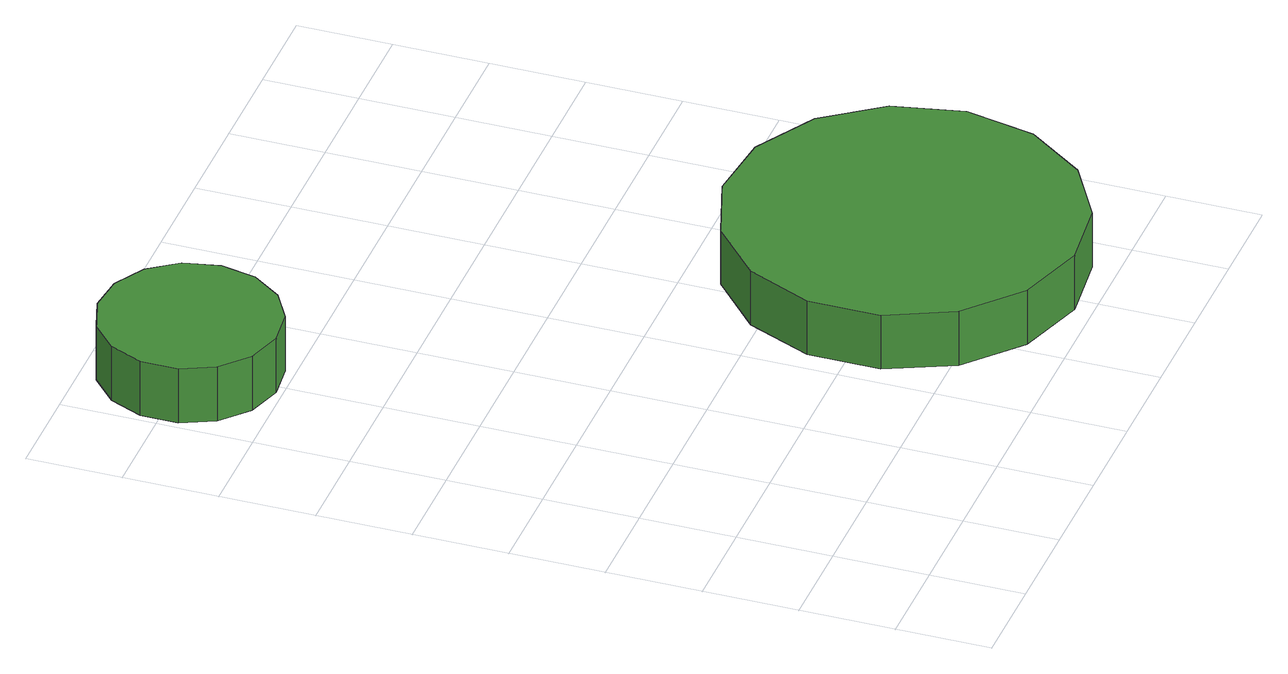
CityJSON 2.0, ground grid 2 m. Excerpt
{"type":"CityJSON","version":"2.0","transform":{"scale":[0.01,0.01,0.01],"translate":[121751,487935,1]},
"CityObjects":{
"tree1":{"type":"SolitaryVegetationObject","attributes":{"function":"something"},"geometry":[{"type":"MultiSurface","lod":"1","boundaries":[[[0,1,2,3,4,5,6,7,8,9,10,11,12,13,14]],[[15,16,17,18,19,20,21,22,23,24,25,26,27,28,29]],[[0,29,28,1]],[[1,28,27,2]],[[2,27,26,3]],[[3,26,25,4]],[[4,25,24,5]],[[5,24,23,6]],[[6,23,22,7]],[[7,22,21,8]],[[8,21,20,9]],[[9,20,19,10]],[[10,19,18,11]],[[11,18,17,12]],[[12,17,16,13]],[[13,16,15,14]],[[14,15,29,0]]]}]},
"tree2":{"type":"SolitaryVegetationObject","attributes":{"function":"something"},"geometry":[{"type":"MultiSurface","lod":"1","boundaries":[[[30,31,32,33,34,35,36,37,38,39,40,41,42,43,44]],[[45,46,47,48,49,50,51,52,53,54,55,56,57,58,59]],[[30,59,58,31]],[[31,58,57,32]],[[32,57,56,33]],[[33,56,55,34]],[[34,55,54,35]],[[35,54,53,36]],[[36,53,52,37]],[[37,52,51,38]],[[38,51,50,39]],[[39,50,49,40]],[[40,49,48,41]],[[41,48,47,42]],[[42,47,46,43]],[[43,46,45,44]],[[44,45,59,30]]]}]}
},
"vertices":[
[386,1600,159],[370,1676,159],[325,1738,159],[258,1777,159],[181,1785,159],[107,1761,159],[49,1709,159],[18,1639,159],[18,1561,159],[49,1491,159],[107,1439,159],[181,1415,159],[258,1423,159],[325,1462,159],[370,1524,159],[370,1524,32],[325,1462,32],[258,1423,32],[181,1415,32],[107,1439,32],[49,1491,32],[18,1561,32],[18,1639,32],[49,1709,32],[107,1761,32],[181,1785,32],[258,1777,32],[325,1738,32],[370,1676,32],[386,1600,32],
[1367,400,164],[1335,549,164],[1245,672,164],[1113,749,164],[962,765,164],[817,717,164],[703,615,164],[641,476,164],[641,324,164],[703,185,164],[817,83,164],[962,35,164],[1113,51,164],[1245,128,164],[1335,251,164],[1335,251,37],[1245,128,37],[1113,51,37],[962,35,37],[817,83,37],[703,185,37],[641,324,37],[641,476,37],[703,615,37],[817,717,37],[962,765,37],[1113,749,37],[1245,672,37],[1335,549,37],[1367,400,37]
]}
